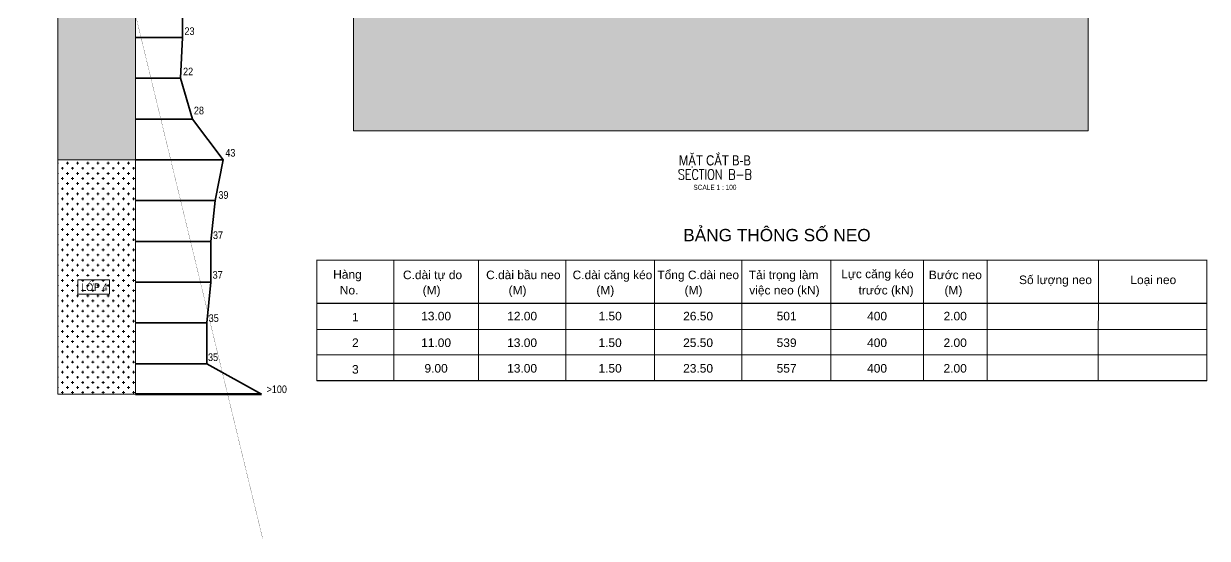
# Model space of a CAD drawing. Header units: millimetres. Extents: x -383953 to 676589, y -101685 to 196247.
# Drawn here: x 202865 to 260961, y 123795 to 149035 of the extents above; entities that cross this region are included whole.
import ezdxf
from ezdxf.enums import TextEntityAlignment as Align

# ---------------------------------------------------------------- set-up
doc = ezdxf.new("R2010")
doc.units = ezdxf.units.MM
doc.layers.get('0').update_dxf_attribs({"lineweight": 20})
for name, color, linetype, lineweight in [('NDC_S_ANNO', 7, 'Continuous', 20), ('NDC_S_CONTINUOUS', 3, 'Continuous', 20), ('NDC_S_DIM', 1, 'Continuous', 15), ('NDC_S_ENG TITLE', 3, 'Continuous', 20), ('NDC_S_HATCH MATERIAL', 8, 'Continuous', 13), ('NDC_S_LEVEL TEXT', 7, 'Continuous', 20), ('NDC_S_REBAR', 4, 'Continuous', 35), ('NDC_S_TEXT SYMBOL', 7, 'Continuous', 20), ('NDC_S_VN TITLE', 6, 'Continuous', 35)]:
    doc.layers.add(name, color=color, linetype=linetype, lineweight=lineweight)
doc.styles.add('ARIAL', font='arial.ttf', dxfattribs={"width": 0.8})
doc.styles.add('NDC_ANNO', font='', dxfattribs={"width": 0.8})
doc.styles.add('NDC_ARIAL', font='arial.ttf', dxfattribs={"width": 0.85})
doc.styles.add('NDC_EN TXT', font='romans.shx', dxfattribs={"width": 0.8})
doc.styles.add('NDC_VIE TXT', font='arial.ttf', dxfattribs={"width": 0.8})
doc.styles.get('NDC_ANNO').set_extended_font_data('Dotum')

# ---------------------------------------------------------------- blocks, each defined once
blk = doc.blocks.new('Drawing name_symbol')
at = {"layer": 'NDC_S_ENG TITLE', "style": 'NDC_EN TXT', "width": 0.8}
blk.add_attdef('SECTDET1', text='', height=5, dxfattribs=at).set_placement((0, 1.01), align=Align.CENTER)
at = {"layer": 'NDC_S_TEXT SYMBOL', "lineweight": 25, "style": 'NDC_ANNO', "width": 0.8}
blk.add_attdef('SSCALE', text='', height=2.5, dxfattribs=at).set_placement((0, -4), align=Align.CENTER)
at = {"layer": 'NDC_S_VN TITLE', "style": 'NDC_VIE TXT', "width": 0.8}
blk.add_attdef('SECTDET2', text='', height=5, dxfattribs=at).set_placement((0, 7.97), align=Align.CENTER)

msp = doc.modelspace()

# ---------------------------------------------------------------- hatches: boundary and pattern name
at = {"layer": 'NDC_S_HATCH MATERIAL'}
h = msp.add_hatch(dxfattribs=at)
h.set_pattern_fill('AR-SAND', color=256, scale=100)
h.set_pattern_definition([(37.5, (799700.11, -441558.42), (-6.299336, 192.682377), [0, -152, 0, -170, 0, -162.5]), (7.5, (799700.11, -441558.42), (176.97767, 282.21461), [0, -82, 0, -137, 0, -52.5]), (327.5, (799577.11, -441558.42), (311.414186, 0.565905), [0, -50, 0, -180, 0, -235]), (317.5, (799577.11, -441558.42), (300.61266, 87.76756), [0, -25, 0, -118, 0, -135])])
h.paths.add_polyline_path([(208358.4, 165358.8), (204534.8, 165358.8), (204534.8, 142358.8), (208358.4, 142358.8)])
h.paths.add_polyline_path([(207077, 154874.2), (207077, 154181.5), (205520.2, 154181.5), (205520.2, 154874.2)], flags=16)
h = msp.add_hatch(dxfattribs=at)
h.set_pattern_fill('AR-SAND', color=256, scale=15)
h.set_pattern_definition([(37.5, (212365.2, 433031.9), (-24.0005, 734.1199), [0, -579.12, 0, -647.7, 0, -619.125]), (7.5, (212365.2, 433031.9), (674.285, 1075.2377), [0, -312.42, 0, -521.97, 0, -200.025]), (327.5, (211896.55, 433031.9), (1186.4886, 2.1558), [0, -190.5, 0, -685.8, 0, -895.35]), (317.5, (211896.5, 433031.9), (1145.3347, 334.394), [0, -95.25, 0, -449.58, 0, -514.35])])
h.paths.add_polyline_path([(255114.4, 143787.8), (255114.4, 161458.8), (254514.4, 161458.8), (253014.4, 159958.8), (250814.4, 159958.8), (249314.4, 161458.8), (244614.4, 161458.8), (244114.4, 160958.8), (243514.4, 160958.8), (243514.4, 149358.8), (242714.4, 149358.8), (242714.4, 165358.7), (219057.7, 165358.7), (219057.7, 143787.8)])
h = msp.add_hatch(dxfattribs=at)
h.set_pattern_fill('CROSS', color=256, scale=1000)
h.set_pattern_definition([(0, (799700.11, -441558.42), (250, 250), [125, -375]), (90, (799762.61, -441620.92), (-250, 250), [125, -375])])
h.paths.add_polyline_path([(208358.4, 142358.8), (204534.8, 142358.8), (204534.8, 130858.8), (208358.4, 130858.8)])
h.paths.add_polyline_path([(207077, 136465.7), (207077, 135773), (205520.2, 135773), (205520.2, 136465.7)], flags=16)
h.paths.add_polyline_path([(205566.9, 135800.7), (207102.8, 135800.7), (207102.8, 136514.7), (205566.9, 136514.7)], flags=16)

# ---------------------------------------------------------------- linework, layer by layer
at = {"color": 3}
for p, q in [((221035.7, 137433.4), (221035.7, 135333.9)), ((225182.5, 137433.4), (225182.5, 135333.9)), ((229478.1, 137433.4), (229478.1, 135333.9)), ((233820, 137433.4), (233820, 135333.9)), ((238115.5, 137433.4), (238115.5, 135333.9)), ((242479.1, 137433.4), (242479.1, 135333.9)), ((247024.5, 137433.4), (247024.5, 135333.9)), ((250147.7, 137433.4), (250147.7, 135333.9)), ((255611.9, 137433.4), (255608.1, 131508.8)), ((217256.6, 135333.9), (260932.7, 135333.9)), ((217256.6, 135308.8), (260931.1, 135308.8)), ((221035.7, 134053.1), (221035.7, 135333.9)), ((221035.7, 131519.3), (221035.7, 135333.9)), ((225182.5, 134053.1), (225182.5, 135333.9)), ((225182.5, 131519.3), (225182.5, 135333.9)), ((229478.1, 134053.1), (229478.1, 135333.9)), ((229478.1, 131519.3), (229478.1, 135333.9)), ((233820, 134053.1), (233820, 135333.9)), ((233820, 131519.3), (233820, 135333.9)), ((238115.5, 134053.1), (238115.5, 135333.9)), ((238115.5, 131519.3), (238115.5, 135333.9)), ((242479.1, 134053.1), (242479.1, 135333.9)), ((242479.1, 131519.3), (242479.1, 135333.9)), ((247024.5, 134053.1), (247024.5, 135333.9)), ((247024.5, 131519.3), (247024.5, 135333.9)), ((250147.8, 134053.1), (250147.7, 135333.9)), ((250147.8, 131519.3), (250147.7, 135333.9)), ((217256.6, 134028), (260931.1, 134028)), ((217255, 132800.1), (260929.5, 132800.1)), ((217256.6, 131519.3), (260931.1, 131519.3))]:
    msp.add_line(p, q, dxfattribs=at)
at = {"color": 4, "const_width": 50.4}
msp.add_lwpolyline([(217256.6, 137433.4), (260935.4, 137433.4), (260933.9, 131533.3), (217256.2, 131533.3)], close=True, dxfattribs=at)
at = {"layer": 'NDC_S_CONTINUOUS'}
for p, q in [((204535.4, 131158.9), (204534.8, 174358.9)), ((204534.8, 130858.8), (204534.8, 174358.9)), ((204534.8, 130858.9), (204534.8, 174358.9)), ((208358.4, 130858.8), (208358.4, 174358.8)), ((219057.7, 174358.8), (219057.7, 143787.8)), ((255114.4, 162058.8), (255114.4, 143787.8)), ((219057.7, 143787.8), (255114.4, 143787.8)), ((208358.4, 142358.8), (204534.8, 142358.8)), ((208358.4, 130858.8), (204534.8, 130858.8))]:
    msp.add_line(p, q, dxfattribs=at)
at = {"layer": 'NDC_S_CONTINUOUS', "lineweight": 100}
msp.add_line((208358.4, 130858.8), (214533.4, 130858.8), dxfattribs=at)
at = {"layer": 'NDC_S_DIM', "ltscale": 100, "const_width": 10}
msp.add_lwpolyline([(202870, 172050), (214590, 123800)], dxfattribs=at)
at = {"layer": 'NDC_S_DIM'}
msp.add_lwpolyline([(205520.2, 136465.7), (207077, 136465.7), (207077, 135773), (205520.2, 135773)], close=True, dxfattribs=at)
at = {"layer": 'NDC_S_REBAR', "color": 3}
for p, q in [((210658.4, 150358.8), (210658.4, 148358.8)), ((208358.4, 148358.8), (210658.4, 148358.8)), ((210658.4, 148358.8), (210558.4, 146358.8)), ((208358.4, 146358.8), (210558.4, 146358.8)), ((210558.4, 146358.8), (211158.4, 144358.8)), ((208358.4, 144358.8), (211158.4, 144358.8)), ((211158.4, 144358.8), (212658.4, 142358.8)), ((208358.4, 142358.8), (212658.4, 142358.8)), ((212658.4, 142358.8), (212258.4, 140358.8)), ((208358.4, 140358.8), (212258.4, 140358.8)), ((212258.4, 140358.8), (212058.4, 138358.8)), ((208358.4, 138358.8), (212058.4, 138358.8)), ((212058.4, 138358.8), (212058.4, 136358.8)), ((208358.4, 136358.8), (212058.4, 136358.8)), ((212058.4, 136358.8), (211858.4, 134358.8)), ((208358.4, 134358.8), (211858.4, 134358.8)), ((211858.4, 134358.8), (211858.4, 132358.8)), ((208358.4, 132358.8), (211858.4, 132358.8)), ((211858.4, 132358.8), (214533.4, 130858.8))]:
    msp.add_line(p, q, dxfattribs=at)

# ---------------------------------------------------------------- block references
at = {"layer": 'NDC_S_ANNO', "xscale": 100, "yscale": 100, "zscale": 100}
msp.add_blockref('Drawing name_symbol', (236791.5, 141284.2), dxfattribs=at).add_auto_attribs({'SECTDET1': 'SECTION B-B', 'SECTDET2': 'MẶT CẮT B-B', 'SSCALE': 'SCALE 1 : 100'})

# ---------------------------------------------------------------- texts
at = {"color": 4, "style": 'ARIAL'}
msp.add_text('BẢNG THÔNG SỐ NEO', height=604.662, dxfattribs=at).set_placement((235237.6, 138363.7))
at = {"color": 3, "style": 'ARIAL'}
for s, height, p in [('Hàng', 419.9, (218056.1, 136526.6)), ('C.dài tự do', 419.904, (221482, 136504.8)), ('C.dài bầu neo', 419.904, (225562.5, 136504.8)), ('C.dài căng kéo', 419.904, (229808, 136504.8)), ('Tổng C.dài neo', 419.904, (233966.9, 136504.8)), ('Tải trọng làm', 419.904, (238453.7, 136504.8)), ('Bước neo', 419.9, (247291.4, 136504.8)), ('Số lượng neo', 419.904, (251719.1, 136262.8)), ('Loại neo', 419.9, (257183.2, 136262.8)), ('  No.', 419.9, (218056.1, 135753.8)), ('  (M)', 419.9, (222120.8, 135753.8)), ('  (M)', 419.9, (226339, 135753.8)), ('  (M)', 419.9, (230648.3, 135753.8)), ('  (M)', 419.9, (234976, 135753.8)), (' việc neo (kN)', 419.904, (238314.5, 135753.8)), (' trước (kN)', 419.904, (243681, 135753.9)), ('  (M)', 419.9, (247733.3, 135753.8))]:
    msp.add_text(s, height=height, dxfattribs=at).set_placement(p)
for s, height, p in [('Lực căng kéo', 419.904, (244770.5, 136762)), ('1', 419.9, (219146.2, 134643.3)), ('13.00', 419.9, (223109.1, 134693.5)), ('12.00', 419.9, (227330.3, 134693.5)), ('1.50', 419.9, (231649, 134693.5)), ('26.50', 419.9, (235967.7, 134693.5)), ('501', 419.9, (240313, 134693.5)), ('400', 419.9, (244751.8, 134693.5)), ('2.00', 419.9, (248586.1, 134693.5)), ('2', 419.9, (219146.2, 133387.6)), ('11.00', 419.9, (223107.5, 133387.6)), ('13.00', 419.9, (227328.6, 133387.6)), ('1.50', 419.9, (231647.4, 133387.6)), ('25.50', 419.9, (235966.1, 133387.6)), ('539', 419.9, (240311.3, 133387.6)), ('400', 419.9, (244750.2, 133387.6)), ('2.00', 419.9, (248584.5, 133387.6)), ('3', 419.9, (219144.5, 132081.7)), ('9.00', 419.9, (223107.5, 132131.9)), ('13.00', 419.9, (227328.6, 132131.9)), ('1.50', 419.9, (231647.4, 132131.9)), ('23.50', 419.9, (235966.1, 132131.9)), ('557', 419.9, (240311.3, 132131.9)), ('400', 419.9, (244750.2, 132131.9)), ('2.00', 419.9, (248584.5, 132131.9))]:
    msp.add_text(s, height=height, dxfattribs=at).set_placement(p, align=Align.MIDDLE_CENTER)
at = {"layer": 'NDC_S_LEVEL TEXT', "style": 'NDC_ARIAL', "width": 0.85}
for s, p in [('23', (211004.1, 148667.5)), ('22', (210934.4, 146694.7)), ('28', (211467, 144776.4)), ('43', (213009.6, 142701.9)), ('39', (212668.3, 140633.4)), ('37', (212403.2, 138661.7)), ('37', (212387, 136714.6)), ('35', (212192.9, 134594.3)), ('35', (212159.5, 132678.8)), ('>100', (215285.2, 131105.1))]:
    msp.add_text(s, height=375, dxfattribs=at).set_placement(p, align=Align.MIDDLE)
at = {"layer": 'NDC_S_VN TITLE', "style": 'NDC_ARIAL', "width": 0.85}
msp.add_text('LỚP 4', height=375, dxfattribs=at).set_placement((206334.8, 136157.7), align=Align.MIDDLE)

doc.saveas('drawing.dxf')
